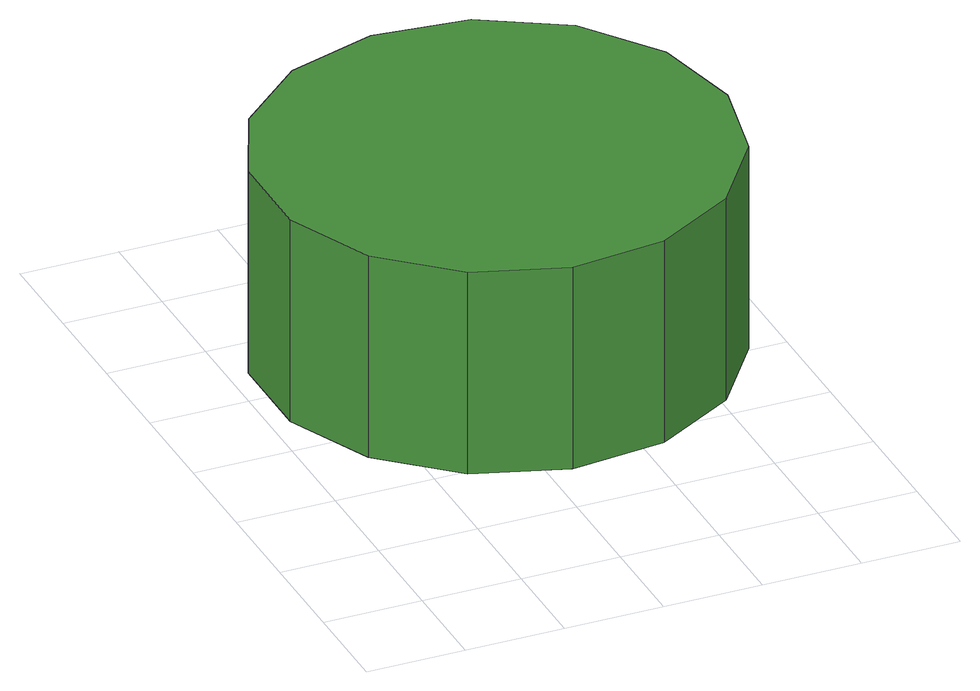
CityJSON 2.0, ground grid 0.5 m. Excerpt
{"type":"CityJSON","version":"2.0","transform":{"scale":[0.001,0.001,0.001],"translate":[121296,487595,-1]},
"CityObjects":{
"tree1":{"type":"SolitaryVegetationObject","attributes":{"function":"something"},"geometry":[{"type":"MultiSurface","lod":"1","boundaries":[[[0,1,2,3,4,5,6,7,8,9,10,11,12,13,14]],[[15,16,17,18,19,20,21,22,23,24,25,26,27,28,29]],[[0,29,28,1]],[[1,28,27,2]],[[2,27,26,3]],[[3,26,25,4]],[[4,25,24,5]],[[5,24,23,6]],[[6,23,22,7]],[[7,22,21,8]],[[8,21,20,9]],[[9,20,19,10]],[[10,19,18,11]],[[11,18,17,12]],[[12,17,16,13]],[[13,16,15,14]],[[14,15,29,0]]]}]}
},
"vertices":[
[2417,1995,1756],[2316,2471,1756],[2030,2865,1756],[1609,3109,1756],[1124,3159,1756],[661,3009,1756],[300,2683,1756],[102,2239,1756],[102,1752,1756],[300,1307,1756],[661,981,1756],[1124,831,1756],[1609,882,1756],[2030,1125,1756],[2316,1519,1756],[2316,1519,678],[2030,1125,678],[1609,882,678],[1124,831,678],[661,981,678],[300,1307,678],[102,1752,678],[102,2239,678],[300,2683,678],[661,3009,678],[1124,3159,678],[1609,3109,678],[2030,2865,678],[2316,2471,678],[2417,1995,678]
]}
